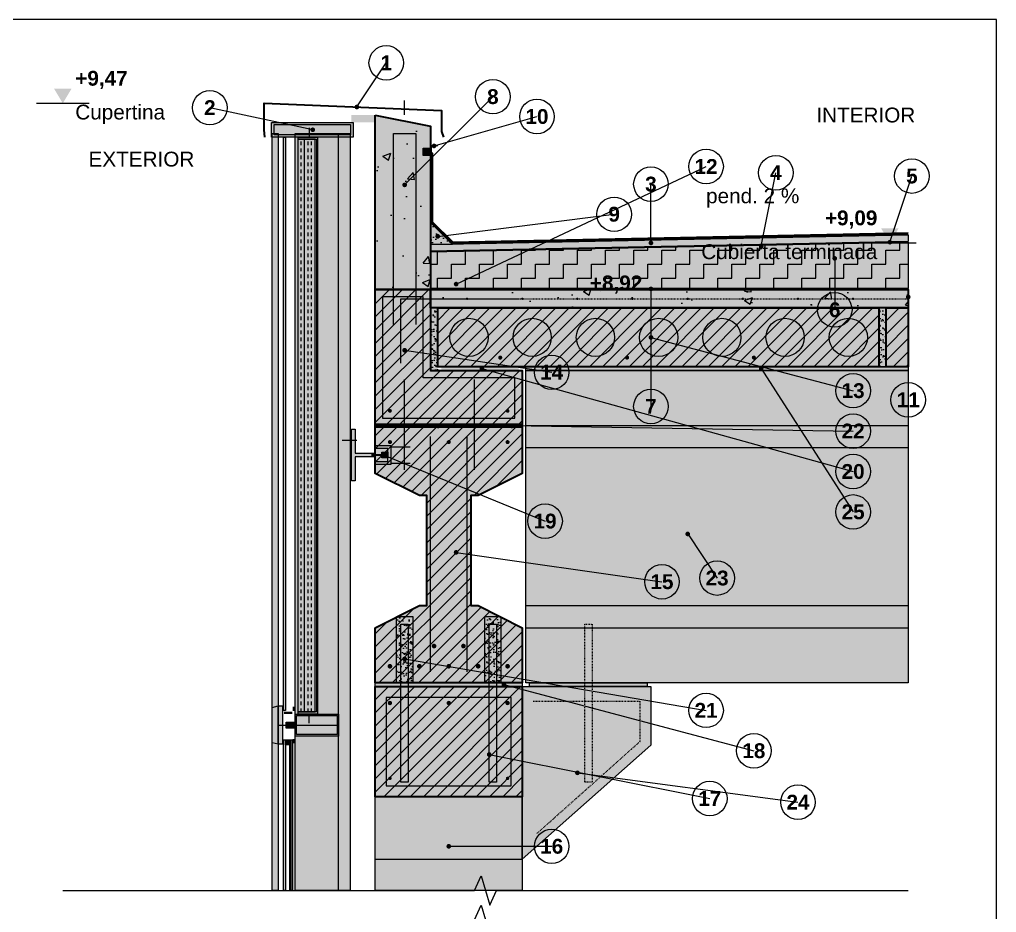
# Model space of a CAD drawing. Header units: millimetres. Extents: x 0 to 297, y 0 to 420.
# Drawn here: x 164.1 to 297, y 298.5 to 420 of the extents above; entities that cross this region are included whole.
import ezdxf
from ezdxf.enums import TextEntityAlignment as Align

# ---------------------------------------------------------------- set-up
doc = ezdxf.new("R2010")
doc.units = ezdxf.units.MM
doc.linetypes.add('DASHED', pattern=[1.524, 1.27, -0.254])
for name, color, linetype in [('0-MARCO-A3', 7, 'Continuous'), ('1-CORTE-ARMADURAS', 14, 'Continuous'), ('1-CORTE-CONTORNOS', 7, 'Continuous'), ('1-CORTE-OCULTO', 8, 'Continuous'), ('1-CORTE-RAYADOS', 8, 'Continuous'), ('1-CORTE-RELLENOS', 9, 'Continuous'), ('1-CORTE-VISTA', 8, 'Continuous'), ('3-COTAS-NIVELES', 7, 'Continuous'), ('3-TEXTOS', 7, 'Continuous')]:
    doc.layers.add(name, color=color, linetype=linetype)
doc.styles.add('ARIAL', font='arial.ttf')
doc.styles.add('ARIAL-NEGRITA', font='arialbd.ttf')

msp = doc.modelspace()

# ---------------------------------------------------------------- hatches: boundary and pattern name
at = {"layer": '1-CORTE-ARMADURAS', "true_color": 0x7a1f1f}
h = msp.add_hatch(color=26, dxfattribs=at)
h.dxf.hatch_style = 1
edge = h.paths.add_edge_path()
edge.add_arc((225, 382), 0.17, 0, 360)
h = msp.add_hatch(color=26, dxfattribs=at)
h.dxf.hatch_style = 1
edge = h.paths.add_edge_path()
edge.add_arc((232.5, 382), 0.17, 0, 360)
h = msp.add_hatch(color=26, dxfattribs=at)
h.dxf.hatch_style = 1
edge = h.paths.add_edge_path()
edge.add_arc((240, 382), 0.17, 0, 360)
h = msp.add_hatch(color=26, dxfattribs=at)
h.dxf.hatch_style = 1
edge = h.paths.add_edge_path()
edge.add_arc((247.5, 382), 0.17, 0, 360)
h = msp.add_hatch(color=26, dxfattribs=at)
h.dxf.hatch_style = 1
edge = h.paths.add_edge_path()
edge.add_arc((255, 382), 0.17, 0, 360)
h = msp.add_hatch(color=26, dxfattribs=at)
h.dxf.hatch_style = 1
edge = h.paths.add_edge_path()
edge.add_arc((262.5, 382), 0.17, 0, 360)
h = msp.add_hatch(color=26, dxfattribs=at)
h.dxf.hatch_style = 1
edge = h.paths.add_edge_path()
edge.add_arc((270, 382), 0.17, 0, 360)
h = msp.add_hatch(color=26, dxfattribs=at)
h.dxf.hatch_style = 1
edge = h.paths.add_edge_path()
edge.add_arc((277.5, 382), 0.17, 0, 360)
at = {"layer": '1-CORTE-ARMADURAS', "true_color": 0x000000}
h = msp.add_hatch(color=18, dxfattribs=at)
h.dxf.hatch_style = 1
edge = h.paths.add_edge_path()
edge.add_arc((229.5, 374), 0.28, 0, 360)
h = msp.add_hatch(color=18, dxfattribs=at)
h.dxf.hatch_style = 1
edge = h.paths.add_edge_path()
edge.add_arc((246.75, 374), 0.28, 0, 360)
h = msp.add_hatch(color=18, dxfattribs=at)
h.dxf.hatch_style = 1
edge = h.paths.add_edge_path()
edge.add_arc((264, 374), 0.28, 0, 360)
at = {"layer": '1-CORTE-ARMADURAS', "true_color": 0x7a1f1f}
h = msp.add_hatch(color=26, dxfattribs=at)
h.dxf.hatch_style = 1
edge = h.paths.add_edge_path()
edge.add_arc((214.5, 366.75), 0.26, 0, 360)
h = msp.add_hatch(color=26, dxfattribs=at)
h.dxf.hatch_style = 1
edge = h.paths.add_edge_path()
edge.add_arc((230.5, 366.75), 0.26, 0, 360)
h = msp.add_hatch(color=26, dxfattribs=at)
h.dxf.hatch_style = 1
edge = h.paths.add_edge_path()
edge.add_arc((214.5, 362.5), 0.28, 0, 360)
h = msp.add_hatch(color=26, dxfattribs=at)
h.dxf.hatch_style = 1
edge = h.paths.add_edge_path()
edge.add_arc((222.5, 362.5), 0.28, 0, 360)
h = msp.add_hatch(color=26, dxfattribs=at)
h.dxf.hatch_style = 1
edge = h.paths.add_edge_path()
edge.add_arc((230.5, 362.5), 0.28, 0, 360)
at = {"layer": '1-CORTE-ARMADURAS', "true_color": 0x000000}
h = msp.add_hatch(color=18, dxfattribs=at)
h.dxf.hatch_style = 1
edge = h.paths.add_edge_path()
edge.add_arc((220.5, 334.75), 0.32, 0, 360)
h = msp.add_hatch(color=18, dxfattribs=at)
h.dxf.hatch_style = 1
edge = h.paths.add_edge_path()
edge.add_arc((224.5, 334.75), 0.32, 0, 360)
h = msp.add_hatch(color=18, dxfattribs=at)
h.dxf.hatch_style = 1
edge = h.paths.add_edge_path()
edge.add_arc((214.5, 332), 0.32, 0, 360)
h = msp.add_hatch(color=18, dxfattribs=at)
h.dxf.hatch_style = 1
edge = h.paths.add_edge_path()
edge.add_arc((218.5, 332), 0.32, 0, 360)
h = msp.add_hatch(color=18, dxfattribs=at)
h.dxf.hatch_style = 1
edge = h.paths.add_edge_path()
edge.add_arc((222.5, 332), 0.32, 0, 360)
h = msp.add_hatch(color=18, dxfattribs=at)
h.dxf.hatch_style = 1
edge = h.paths.add_edge_path()
edge.add_arc((226.5, 332), 0.32, 0, 360)
h = msp.add_hatch(color=18, dxfattribs=at)
h.dxf.hatch_style = 1
edge = h.paths.add_edge_path()
edge.add_arc((230.5, 332), 0.32, 0, 360)
at = {"layer": '1-CORTE-ARMADURAS', "true_color": 0x7a1f1f}
h = msp.add_hatch(color=26, dxfattribs=at)
h.dxf.hatch_style = 1
edge = h.paths.add_edge_path()
edge.add_arc((214.5, 327), 0.3, 0, 360)
h = msp.add_hatch(color=26, dxfattribs=at)
h.dxf.hatch_style = 1
edge = h.paths.add_edge_path()
edge.add_arc((222.5, 327), 0.3, 0, 360)
h = msp.add_hatch(color=26, dxfattribs=at)
h.dxf.hatch_style = 1
edge = h.paths.add_edge_path()
edge.add_arc((230.5, 327), 0.3, 0, 360)
h = msp.add_hatch(color=26, dxfattribs=at)
h.dxf.hatch_style = 1
edge = h.paths.add_edge_path()
edge.add_arc((214.5, 316.75), 0.24, 0, 360)
h = msp.add_hatch(color=26, dxfattribs=at)
h.dxf.hatch_style = 1
edge = h.paths.add_edge_path()
edge.add_arc((230.5, 316.75), 0.24, 0, 360)
at = {"layer": '1-CORTE-RAYADOS'}
h = msp.add_hatch(dxfattribs=at)
h.set_pattern_fill('AR-CONC', color=8, scale=0.06)
h.paths.add_polyline_path([(212.5, 407), (220, 405.5), (220, 383.25), (212.5, 383.25)])
h = msp.add_hatch(dxfattribs=at)
h.set_pattern_fill('INSUL', color=8, scale=0.15, angle=90)
h.paths.add_polyline_path([(202, 403.7), (204.5, 403.7), (204.5, 325.8), (202, 325.8)])
h = msp.add_hatch(dxfattribs=at)
h.set_pattern_fill('AR-SAND', color=8, scale=0.03)
h.paths.add_polyline_path([(220, 392.4), (223, 389.4), (220, 389.4)])
h = msp.add_hatch(dxfattribs=at)
h.set_pattern_fill('AR-SAND', color=8, scale=0.03)
h.paths.add_polyline_path([(220, 389.4), (285, 390.7), (285, 389.8), (220, 388.5)])
h = msp.add_hatch(dxfattribs=at)
h.set_pattern_fill('ZIGZAG', color=8, scale=0.3)
h.paths.add_polyline_path([(220, 388.4), (285, 389.7), (285, 383.4), (220, 383.4)])
h = msp.add_hatch(dxfattribs=at)
h.set_pattern_fill('ANSI31', color=8, scale=0.4)
h.paths.add_polyline_path([(212.5, 383.25), (220, 383.25), (220, 372.25), (232.5, 372.25), (232.5, 364.75), (212.5, 364.75)])
h = msp.add_hatch(dxfattribs=at)
h.set_pattern_fill('AR-CONC', color=8, scale=0.06)
h.paths.add_polyline_path([(220, 383.25), (285, 383.25), (285, 380.75), (220, 380.75)])
h = msp.add_hatch(dxfattribs=at)
h.set_pattern_fill('AR-SAND', color=8, scale=0.02)
h.paths.add_polyline_path([(220, 380.75), (221, 380.75), (221, 372.25), (220, 372.25)])
h = msp.add_hatch(dxfattribs=at)
h.set_pattern_fill('ANSI31', color=8, scale=0.4)
h.paths.add_polyline_path([(221, 380.75), (281, 380.75), (281, 372.75), (221, 372.75)])
h = msp.add_hatch(dxfattribs=at)
h.set_pattern_fill('AR-SAND', color=8, scale=0.02)
h.paths.add_polyline_path([(281, 380.75), (282, 380.75), (282, 372.75), (281, 372.75)])
h = msp.add_hatch(dxfattribs=at)
h.set_pattern_fill('ANSI31', color=8, scale=0.4)
h.paths.add_polyline_path([(282, 380.75), (285, 380.75), (285, 372.75), (282, 372.75)])
h = msp.add_hatch(dxfattribs=at)
h.set_pattern_fill('AR-SAND', color=8, scale=0.02)
h.paths.add_polyline_path([(212.5, 365), (232.5, 365), (232.5, 364.5), (212.5, 364.5)])
h = msp.add_hatch(dxfattribs=at)
h.set_pattern_fill('ANSI31', color=8, scale=0.4)
h.paths.add_polyline_path([(212.5, 337.25), (218.5, 340.25), (219.5, 340.25), (219.5, 355.25), (218.5, 355.25), (212.5, 358.25), (212.5, 364.75), (232.5, 364.75), (232.5, 358.25), (226.5, 355.25), (225.5, 355.25), (225.5, 340.25), (226.5, 340.25), (232.5, 337.25), (232.5, 329.75), (212.5, 329.75)])
h = msp.add_hatch(dxfattribs=at)
h.set_pattern_fill('AR-SAND', color=8, scale=0.02)
h.paths.add_polyline_path([(215.4, 338.75), (217.6, 338.75), (217.6, 329.75), (215.4, 329.75)])
h = msp.add_hatch(dxfattribs=at)
h.set_pattern_fill('AR-SAND', color=8, scale=0.02)
h.paths.add_polyline_path([(227.4, 338.75), (229.6, 338.75), (229.6, 329.75), (227.4, 329.75)])
h = msp.add_hatch(dxfattribs=at)
h.set_pattern_fill('ANSI31', color=8, scale=0.4)
h.paths.add_polyline_path([(212.5, 329.25), (232.5, 329.25), (232.5, 314.25), (212.5, 314.25)])
at = {"layer": '1-CORTE-RELLENOS', "true_color": 0x222222}
h = msp.add_hatch(color=250, dxfattribs=at)
h.dxf.hatch_style = 1
h.paths.add_polyline_path([(209.25, 407), (212.5, 407), (212.5, 406), (209.25, 406)])
at = {"layer": '1-CORTE-RELLENOS', "true_color": 0xdedad2}
h = msp.add_hatch(color=254, dxfattribs=at)
h.dxf.hatch_style = 1
h.paths.add_polyline_path([(212.5, 407), (220, 405.5), (220, 383.25), (212.5, 383.25)])
at = {"layer": '1-CORTE-RELLENOS', "true_color": 0x9aa3ab}
h = msp.add_hatch(color=253, dxfattribs=at)
h.dxf.hatch_style = 1
h.paths.add_polyline_path([(198.4, 406), (209.5, 406), (209.5, 404), (198.4, 404)])
at = {"layer": '1-CORTE-RELLENOS', "true_color": 0xe9ecee}
h = msp.add_hatch(color=7, dxfattribs=at)
h.dxf.hatch_style = 1
h.paths.add_polyline_path([(198.5, 404.5), (199.3, 404.5), (199.3, 301.5), (198.5, 301.5)])
at = {"layer": '1-CORTE-RELLENOS', "true_color": 0x6f8796}
h = msp.add_hatch(color=252, dxfattribs=at)
h.dxf.hatch_style = 1
h.paths.add_polyline_path([(200, 404), (200.3, 404), (200.3, 326), (200, 326)])
at = {"layer": '1-CORTE-RELLENOS', "true_color": 0xe3e7ea}
h = msp.add_hatch(color=254, dxfattribs=at)
h.dxf.hatch_style = 1
h.paths.add_polyline_path([(201.6, 404.5), (209.1, 404.5), (209.1, 301.5), (201.6, 301.5)])
at = {"layer": '1-CORTE-RELLENOS', "true_color": 0x3b3b3b}
h = msp.add_hatch(color=250, dxfattribs=at)
h.dxf.hatch_style = 1
h.paths.add_polyline_path([(202, 325.8), (204.35, 325.8), (204.35, 403.7), (202, 403.7), (202, 404), (204.65, 404), (204.65, 325.5), (202, 325.5)])
at = {"layer": '1-CORTE-RELLENOS', "true_color": 0xfbe2a8}
h = msp.add_hatch(color=41, dxfattribs=at)
h.dxf.hatch_style = 1
h.paths.add_polyline_path([(202, 403.7), (204.5, 403.7), (204.5, 325.8), (202, 325.8)])
at = {"layer": '1-CORTE-RELLENOS', "true_color": 0x222222}
h = msp.add_hatch(color=250, dxfattribs=at)
h.dxf.hatch_style = 1
h.paths.add_polyline_path([(219.05, 402.45), (219.95, 402.45), (219.95, 401.55), (219.05, 401.55)])
at = {"layer": '1-CORTE-RELLENOS', "true_color": 0xe9e9e9}
h = msp.add_hatch(color=254, dxfattribs=at)
h.dxf.hatch_style = 1
h.paths.add_polyline_path([(220, 392.4), (223, 389.4), (220, 389.4)])
h = msp.add_hatch(color=254, dxfattribs=at)
h.dxf.hatch_style = 1
h.paths.add_polyline_path([(220, 389.4), (285, 390.7), (285, 389.8), (220, 388.5)])
at = {"layer": '1-CORTE-RELLENOS', "true_color": 0xfff5bf}
h = msp.add_hatch(color=254, dxfattribs=at)
h.dxf.hatch_style = 1
h.paths.add_polyline_path([(220, 388.4), (285, 389.7), (285, 383.4), (220, 383.4)])
at = {"layer": '1-CORTE-RELLENOS', "true_color": 0xd3d6d9}
h = msp.add_hatch(color=254, dxfattribs=at)
h.dxf.hatch_style = 1
h.paths.add_polyline_path([(212.5, 383.25), (220, 383.25), (220, 372.25), (232.5, 372.25), (232.5, 364.75), (212.5, 364.75)])
at = {"layer": '1-CORTE-RELLENOS', "true_color": 0x000000}
h = msp.add_hatch(color=18, dxfattribs=at)
h.dxf.hatch_style = 1
h.paths.add_polyline_path([(220, 383.4), (285, 383.4), (285, 383.25), (220, 383.25)])
at = {"layer": '1-CORTE-RELLENOS', "true_color": 0xdedad2}
h = msp.add_hatch(color=254, dxfattribs=at)
h.dxf.hatch_style = 1
h.paths.add_polyline_path([(220, 383.25), (285, 383.25), (285, 380.75), (220, 380.75)])
at = {"layer": '1-CORTE-RELLENOS', "true_color": 0xbdbdbd}
h = msp.add_hatch(color=9, dxfattribs=at)
h.dxf.hatch_style = 1
h.paths.add_polyline_path([(220, 380.75), (221, 380.75), (221, 372.25), (220, 372.25)])
at = {"layer": '1-CORTE-RELLENOS', "true_color": 0xd3d6d9}
h = msp.add_hatch(color=254, dxfattribs=at)
h.dxf.hatch_style = 1
h.paths.add_polyline_path([(221, 380.75), (281, 380.75), (281, 372.75), (221, 372.75)])
at = {"layer": '1-CORTE-RELLENOS', "true_color": 0xbdbdbd}
h = msp.add_hatch(color=9, dxfattribs=at)
h.dxf.hatch_style = 1
h.paths.add_polyline_path([(281, 380.75), (282, 380.75), (282, 372.75), (281, 372.75)])
at = {"layer": '1-CORTE-RELLENOS', "true_color": 0xd3d6d9}
h = msp.add_hatch(color=254, dxfattribs=at)
h.dxf.hatch_style = 1
h.paths.add_polyline_path([(282, 380.75), (285, 380.75), (285, 372.75), (282, 372.75)])
at = {"layer": '1-CORTE-RELLENOS', "true_color": 0x111111}
h = msp.add_hatch(color=250, dxfattribs=at)
h.dxf.hatch_style = 1
h.paths.add_polyline_path([(221.5, 372.75), (232, 372.75), (232, 372.25), (221.5, 372.25)])
h = msp.add_hatch(color=250, dxfattribs=at)
h.dxf.hatch_style = 1
h.paths.add_polyline_path([(233, 372.75), (285, 372.75), (285, 372.25), (233, 372.25)])
at = {"layer": '1-CORTE-RELLENOS', "true_color": 0xe9ebed}
h = msp.add_hatch(color=7, dxfattribs=at)
h.dxf.hatch_style = 1
h.paths.add_polyline_path([(233, 372.25), (285, 372.25), (285, 329.75), (233, 329.75)])
at = {"layer": '1-CORTE-RELLENOS', "true_color": 0x3b3b3b}
h = msp.add_hatch(color=250, dxfattribs=at)
h.dxf.hatch_style = 1
h.paths.add_polyline_path([(209.25, 364.25), (209.75, 364.25), (209.75, 361), (212.5, 361), (212.5, 360.5), (209.75, 360.5), (209.75, 357.25), (209.25, 357.25)])
at = {"layer": '1-CORTE-RELLENOS', "true_color": 0xbdbdbd}
h = msp.add_hatch(color=9, dxfattribs=at)
h.dxf.hatch_style = 1
h.paths.add_polyline_path([(212.5, 365), (232.5, 365), (232.5, 364.5), (212.5, 364.5)])
at = {"layer": '1-CORTE-RELLENOS', "true_color": 0xd3d6d9}
h = msp.add_hatch(color=254, dxfattribs=at)
h.dxf.hatch_style = 1
h.paths.add_polyline_path([(212.5, 337.25), (218.5, 340.25), (219.5, 340.25), (219.5, 355.25), (218.5, 355.25), (212.5, 358.25), (212.5, 364.75), (232.5, 364.75), (232.5, 358.25), (226.5, 355.25), (225.5, 355.25), (225.5, 340.25), (226.5, 340.25), (232.5, 337.25), (232.5, 329.75), (212.5, 329.75)])
at = {"layer": '1-CORTE-RELLENOS', "true_color": 0x3b3b3b}
h = msp.add_hatch(color=250, dxfattribs=at)
h.dxf.hatch_style = 1
h.paths.add_polyline_path([(212.5, 359.85), (214.2, 359.85), (214.2, 361.65), (212.5, 361.65), (212.5, 362.05), (214.6, 362.05), (214.6, 359.45), (212.5, 359.45)])
at = {"layer": '1-CORTE-RELLENOS', "true_color": 0xd6dade}
h = msp.add_hatch(color=254, dxfattribs=at)
h.dxf.hatch_style = 1
h.paths.add_polyline_path([(233, 361.75), (285, 361.75), (285, 340.25), (233, 340.25)])
at = {"layer": '1-CORTE-RELLENOS', "true_color": 0x555555}
h = msp.add_hatch(color=251, dxfattribs=at)
h.dxf.hatch_style = 1
h.paths.add_polyline_path([(213.4, 361.15), (214.2, 361.15), (214.2, 360.35), (213.4, 360.35)])
at = {"layer": '1-CORTE-RELLENOS', "true_color": 0xbdbdbd}
h = msp.add_hatch(color=9, dxfattribs=at)
h.dxf.hatch_style = 1
h.paths.add_polyline_path([(215.4, 338.75), (217.6, 338.75), (217.6, 329.75), (215.4, 329.75)])
at = {"layer": '1-CORTE-RELLENOS', "true_color": 0x3b3b3b}
h = msp.add_hatch(color=250, dxfattribs=at)
h.dxf.hatch_style = 1
h.paths.add_polyline_path([(216, 337.75), (217, 337.75), (217, 329.25), (216, 329.25)])
at = {"layer": '1-CORTE-RELLENOS', "true_color": 0xbdbdbd}
h = msp.add_hatch(color=9, dxfattribs=at)
h.dxf.hatch_style = 1
h.paths.add_polyline_path([(227.4, 338.75), (229.6, 338.75), (229.6, 329.75), (227.4, 329.75)])
at = {"layer": '1-CORTE-RELLENOS', "true_color": 0x3b3b3b}
h = msp.add_hatch(color=250, dxfattribs=at)
h.dxf.hatch_style = 1
h.paths.add_polyline_path([(228, 337.75), (229, 337.75), (229, 329.25), (228, 329.25)])
at = {"layer": '1-CORTE-RELLENOS', "true_color": 0x111111}
h = msp.add_hatch(color=250, dxfattribs=at)
h.dxf.hatch_style = 1
h.paths.add_polyline_path([(212.5, 329.75), (232.5, 329.75), (232.5, 329.25), (212.5, 329.25)])
h = msp.add_hatch(color=250, dxfattribs=at)
h.dxf.hatch_style = 1
h.paths.add_polyline_path([(233.5, 329.75), (249.5, 329.75), (249.5, 329.25), (233.5, 329.25)])
at = {"layer": '1-CORTE-RELLENOS', "true_color": 0xd3d6d9}
h = msp.add_hatch(color=254, dxfattribs=at)
h.dxf.hatch_style = 1
h.paths.add_polyline_path([(212.5, 329.25), (232.5, 329.25), (232.5, 314.25), (212.5, 314.25)])
at = {"layer": '1-CORTE-RELLENOS', "true_color": 0x3b3b3b}
h = msp.add_hatch(color=250, dxfattribs=at)
h.dxf.hatch_style = 1
h.paths.add_polyline_path([(216, 329.25), (217, 329.25), (217, 316.25), (216, 316.25)])
h = msp.add_hatch(color=250, dxfattribs=at)
h.dxf.hatch_style = 1
h.paths.add_polyline_path([(228, 329.25), (229, 329.25), (229, 316.25), (228, 316.25)])
at = {"layer": '1-CORTE-RELLENOS', "true_color": 0xe3e6e8}
h = msp.add_hatch(color=254, dxfattribs=at)
h.dxf.hatch_style = 1
h.paths.add_polyline_path([(250, 329.25), (250, 321.25), (232.5, 305.75), (232.5, 329.25)])
at = {"layer": '1-CORTE-RELLENOS', "true_color": 0xb9c0c6}
h = msp.add_hatch(color=9, dxfattribs=at)
h.dxf.hatch_style = 1
h.paths.add_polyline_path([(198.5, 326.4), (199.3, 326.6), (199.3, 321.4), (198.5, 321.6)])
at = {"layer": '1-CORTE-RELLENOS', "true_color": 0x9aa3ab}
h = msp.add_hatch(color=253, dxfattribs=at)
h.dxf.hatch_style = 1
h.paths.add_polyline_path([(199.3, 326.6), (199.9, 326.6), (199.9, 321.4), (199.3, 321.4)])
at = {"layer": '1-CORTE-RELLENOS', "true_color": 0x111111}
h = msp.add_hatch(color=250, dxfattribs=at)
h.dxf.hatch_style = 1
h.paths.add_polyline_path([(199.9, 326.5), (200, 326.5), (200, 325.9), (199.9, 325.9)])
at = {"layer": '1-CORTE-RELLENOS', "true_color": 0x333333}
h = msp.add_hatch(color=250, dxfattribs=at)
h.dxf.hatch_style = 1
h.paths.add_polyline_path([(200.1, 325.8), (201.2, 325.8), (201.2, 325.5), (200.1, 325.5)])
at = {"layer": '1-CORTE-RELLENOS', "true_color": 0x111111}
h = msp.add_hatch(color=250, dxfattribs=at)
h.dxf.hatch_style = 1
h.paths.add_polyline_path([(201.25, 326.5), (201.5, 326.5), (201.5, 325.9), (201.25, 325.9)])
at = {"layer": '1-CORTE-RELLENOS', "true_color": 0x9aa3ab}
h = msp.add_hatch(color=253, dxfattribs=at)
h.dxf.hatch_style = 1
h.paths.add_polyline_path([(200.4, 324.4), (201.6, 324.4), (201.6, 323.6), (200.4, 323.6)])
h = msp.add_hatch(color=253, dxfattribs=at)
h.dxf.hatch_style = 1
h.paths.add_polyline_path([(201.6, 325.5), (207.5, 325.5), (207.5, 322.5), (201.6, 322.5)])
at = {"layer": '1-CORTE-RELLENOS', "true_color": 0x111111}
h = msp.add_hatch(color=250, dxfattribs=at)
h.dxf.hatch_style = 1
h.paths.add_polyline_path([(199.9, 322.1), (200, 322.1), (200, 321.5), (199.9, 321.5)])
at = {"layer": '1-CORTE-RELLENOS', "true_color": 0xbfe3f0}
h = msp.add_hatch(color=254, dxfattribs=at)
h.dxf.hatch_style = 1
h.paths.add_polyline_path([(200, 322), (200.3, 322), (200.3, 301.5), (200, 301.5)])
at = {"layer": '1-CORTE-RELLENOS', "true_color": 0x9aa3ab}
h = msp.add_hatch(color=253, dxfattribs=at)
h.dxf.hatch_style = 1
h.paths.add_polyline_path([(200.3, 322), (200.9, 322), (200.9, 321.3), (200.3, 321.3)])
at = {"layer": '1-CORTE-RELLENOS', "true_color": 0x111111}
h = msp.add_hatch(color=250, dxfattribs=at)
h.dxf.hatch_style = 1
h.paths.add_polyline_path([(200.3, 322), (200.9, 322), (200.9, 321.8), (200.3, 321.8)])
at = {"layer": '1-CORTE-RELLENOS', "true_color": 0xbfe3f0}
h = msp.add_hatch(color=254, dxfattribs=at)
h.dxf.hatch_style = 1
h.paths.add_polyline_path([(200.9, 322), (201.25, 322), (201.25, 301.5), (200.9, 301.5)])
at = {"layer": '1-CORTE-RELLENOS', "true_color": 0x111111}
h = msp.add_hatch(color=250, dxfattribs=at)
h.dxf.hatch_style = 1
h.paths.add_polyline_path([(201.25, 322.1), (201.5, 322.1), (201.5, 321.5), (201.25, 321.5)])
at = {"layer": '1-CORTE-RELLENOS', "true_color": 0xeceeef}
h = msp.add_hatch(color=7, dxfattribs=at)
h.dxf.hatch_style = 1
h.paths.add_polyline_path([(212.5, 314.25), (232.5, 314.25), (232.5, 301.5), (212.5, 301.5)])
at = {"layer": '3-COTAS-NIVELES'}
h = msp.add_hatch(color=7, dxfattribs=at)
h.dxf.hatch_style = 1
h.paths.add_polyline_path([(170, 408.6), (168.8, 410.6), (171.2, 410.6)])
h = msp.add_hatch(color=7, dxfattribs=at)
h.dxf.hatch_style = 1
h.paths.add_polyline_path([(282.5, 389.6), (281.3, 391.6), (283.7, 391.6)])
h = msp.add_hatch(color=7, dxfattribs=at)
h.dxf.hatch_style = 1
h.paths.add_polyline_path([(240, 380.75), (238.8, 382.75), (241.2, 382.75)])
at = {"layer": '3-TEXTOS', "true_color": 0x000000}
h = msp.add_hatch(color=18, dxfattribs=at)
h.dxf.hatch_style = 1
edge = h.paths.add_edge_path()
edge.add_arc((210, 408.1), 0.32, 0, 360)
h = msp.add_hatch(color=18, dxfattribs=at)
h.dxf.hatch_style = 1
edge = h.paths.add_edge_path()
edge.add_arc((204, 405), 0.32, 0, 360)
h = msp.add_hatch(color=18, dxfattribs=at)
h.dxf.hatch_style = 1
edge = h.paths.add_edge_path()
edge.add_arc((220.5, 402.8), 0.32, 0, 360)
h = msp.add_hatch(color=18, dxfattribs=at)
h.dxf.hatch_style = 1
edge = h.paths.add_edge_path()
edge.add_arc((216.5, 397.5), 0.32, 0, 360)
h = msp.add_hatch(color=18, dxfattribs=at)
h.dxf.hatch_style = 1
edge = h.paths.add_edge_path()
edge.add_arc((221, 390.5), 0.32, 0, 360)
h = msp.add_hatch(color=18, dxfattribs=at)
h.dxf.hatch_style = 1
edge = h.paths.add_edge_path()
edge.add_arc((250, 389.6), 0.32, 0, 360)
h = msp.add_hatch(color=18, dxfattribs=at)
h.dxf.hatch_style = 1
edge = h.paths.add_edge_path()
edge.add_arc((265, 389.15), 0.32, 0, 360)
h = msp.add_hatch(color=18, dxfattribs=at)
h.dxf.hatch_style = 1
edge = h.paths.add_edge_path()
edge.add_arc((282.5, 389.7), 0.32, 0, 360)
h = msp.add_hatch(color=18, dxfattribs=at)
h.dxf.hatch_style = 1
edge = h.paths.add_edge_path()
edge.add_arc((275, 387.5), 0.32, 0, 360)
h = msp.add_hatch(color=18, dxfattribs=at)
h.dxf.hatch_style = 1
edge = h.paths.add_edge_path()
edge.add_arc((223.5, 384), 0.32, 0, 360)
h = msp.add_hatch(color=18, dxfattribs=at)
h.dxf.hatch_style = 1
edge = h.paths.add_edge_path()
edge.add_arc((250, 383.35), 0.32, 0, 360)
h = msp.add_hatch(color=18, dxfattribs=at)
h.dxf.hatch_style = 1
edge = h.paths.add_edge_path()
edge.add_arc((285, 382.25), 0.32, 0, 360)
h = msp.add_hatch(color=18, dxfattribs=at)
h.dxf.hatch_style = 1
edge = h.paths.add_edge_path()
edge.add_arc((250, 376.75), 0.32, 0, 360)
h = msp.add_hatch(color=18, dxfattribs=at)
h.dxf.hatch_style = 1
edge = h.paths.add_edge_path()
edge.add_arc((216.5, 375), 0.32, 0, 360)
h = msp.add_hatch(color=18, dxfattribs=at)
h.dxf.hatch_style = 1
edge = h.paths.add_edge_path()
edge.add_arc((227, 372.5), 0.32, 0, 360)
h = msp.add_hatch(color=18, dxfattribs=at)
h.dxf.hatch_style = 1
edge = h.paths.add_edge_path()
edge.add_arc((265, 372.5), 0.32, 0, 360)
h = msp.add_hatch(color=18, dxfattribs=at)
h.dxf.hatch_style = 1
edge = h.paths.add_edge_path()
edge.add_arc((231, 364.75), 0.32, 0, 360)
h = msp.add_hatch(color=18, dxfattribs=at)
h.dxf.hatch_style = 1
edge = h.paths.add_edge_path()
edge.add_arc((213.6, 360.75), 0.32, 0, 360)
h = msp.add_hatch(color=18, dxfattribs=at)
h.dxf.hatch_style = 1
edge = h.paths.add_edge_path()
edge.add_arc((255, 350), 0.32, 0, 360)
h = msp.add_hatch(color=18, dxfattribs=at)
h.dxf.hatch_style = 1
edge = h.paths.add_edge_path()
edge.add_arc((223.5, 347.5), 0.32, 0, 360)
h = msp.add_hatch(color=18, dxfattribs=at)
h.dxf.hatch_style = 1
edge = h.paths.add_edge_path()
edge.add_arc((216.5, 333), 0.32, 0, 360)
h = msp.add_hatch(color=18, dxfattribs=at)
h.dxf.hatch_style = 1
edge = h.paths.add_edge_path()
edge.add_arc((230, 329.5), 0.32, 0, 360)
h = msp.add_hatch(color=18, dxfattribs=at)
h.dxf.hatch_style = 1
edge = h.paths.add_edge_path()
edge.add_arc((228, 320), 0.32, 0, 360)
h = msp.add_hatch(color=18, dxfattribs=at)
h.dxf.hatch_style = 1
edge = h.paths.add_edge_path()
edge.add_arc((240, 317.5), 0.32, 0, 360)
h = msp.add_hatch(color=18, dxfattribs=at)
h.dxf.hatch_style = 1
edge = h.paths.add_edge_path()
edge.add_arc((222.5, 307.5), 0.32, 0, 360)

# ---------------------------------------------------------------- linework, layer by layer
at = {"layer": '0-MARCO-A3', "lineweight": 13}
msp.add_lwpolyline([(0, 0), (297, 0), (297, 420), (0, 420)], close=True, dxfattribs=at)
at = {"layer": '1-CORTE-ARMADURAS', "lineweight": 25}
for points in [[(215, 378.5), (215, 404.5), (218, 404.5), (218, 378.5)], [(216, 373.25), (216, 382), (232, 382)], [(216.5, 358.75), (216.5, 371)], [(226, 358.75), (226, 371)]]:
    msp.add_lwpolyline(points, dxfattribs=at)
at = {"layer": '1-CORTE-ARMADURAS', "lineweight": 13}
for points in [[(213.5, 365.75), (231.5, 365.75), (231.5, 371.25), (219, 371.25), (219, 382.25), (213.5, 382.25), (213.5, 365.75)], [(214, 315.75), (231, 315.75), (231, 327.75), (214, 327.75), (214, 315.75)]]:
    msp.add_lwpolyline(points, dxfattribs=at)
at = {"layer": '1-CORTE-ARMADURAS', "linetype": 'DASHED', "lineweight": 13, "ltscale": 0.08}
for points in [[(221.5, 382), (285, 382)], [(234, 327.25), (248.5, 327.25), (248.5, 321.75), (234.5, 309.25)]]:
    msp.add_lwpolyline(points, dxfattribs=at)
at = {"layer": '1-CORTE-ARMADURAS', "lineweight": 9}
for points in [[(220, 331.25), (220, 363.25)], [(225, 331.25), (225, 363.25)]]:
    msp.add_lwpolyline(points, dxfattribs=at)
at = {"layer": '1-CORTE-CONTORNOS', "lineweight": 35}
for points in [[(197.5, 404), (197.4, 405), (197.4, 408.6), (221.5, 407.6), (221.5, 404.75), (221.8, 404)], [(212, 360.75), (213.6, 360.75)]]:
    msp.add_lwpolyline(points, dxfattribs=at)
at = {"layer": '1-CORTE-CONTORNOS', "lineweight": 18}
for points in [[(216.5, 407.05), (216.5, 409)], [(221, 402.8), (220.1, 402.8), (220.1, 400)]]:
    msp.add_lwpolyline(points, dxfattribs=at)
at = {"layer": '1-CORTE-CONTORNOS', "lineweight": 35}
for points in [[(212.5, 407), (220, 405.5), (220, 383.25), (212.5, 383.25)], [(212.5, 383.25), (220, 383.25), (220, 372.25), (232.5, 372.25), (232.5, 364.75), (212.5, 364.75)], [(220, 383.25), (285, 383.25), (285, 380.75), (220, 380.75)], [(221, 380.75), (281, 380.75), (281, 372.75), (221, 372.75)], [(282, 380.75), (285, 380.75), (285, 372.75), (282, 372.75)], [(212.5, 337.25), (218.5, 340.25), (219.5, 340.25), (219.5, 355.25), (218.5, 355.25), (212.5, 358.25), (212.5, 364.75), (232.5, 364.75), (232.5, 358.25), (226.5, 355.25), (225.5, 355.25), (225.5, 340.25), (226.5, 340.25), (232.5, 337.25), (232.5, 329.75), (212.5, 329.75)], [(212.5, 329.25), (232.5, 329.25), (232.5, 314.25), (212.5, 314.25)]]:
    msp.add_lwpolyline(points, close=True, dxfattribs=at)
at = {"layer": '1-CORTE-CONTORNOS', "lineweight": 18}
for points in [[(198.4, 406), (209.5, 406), (209.5, 404), (198.4, 404)], [(200, 404), (200.3, 404), (200.3, 326), (200, 326)], [(202, 403.7), (204.5, 403.7), (204.5, 325.8), (202, 325.8)], [(220, 392.4), (223, 389.4), (220, 389.4)], [(220, 389.4), (285, 390.7), (285, 389.8), (220, 388.5)], [(220, 388.4), (285, 389.7), (285, 383.4), (220, 383.4)], [(250, 329.25), (250, 321.25), (232.5, 305.75), (232.5, 329.25)], [(201.6, 325.5), (207.5, 325.5), (207.5, 322.5), (201.6, 322.5)], [(200, 322), (200.3, 322), (200.3, 301.5), (200, 301.5)], [(200.9, 322), (201.25, 322), (201.25, 301.5), (200.9, 301.5)]]:
    msp.add_lwpolyline(points, close=True, dxfattribs=at)
at = {"layer": '1-CORTE-CONTORNOS', "lineweight": 9}
for points in [[(198.75, 405.7), (209.15, 405.7), (209.15, 404.3), (198.75, 404.3)], [(198.5, 404.5), (199.3, 404.5), (199.3, 301.5), (198.5, 301.5)], [(202, 325.8), (204.35, 325.8), (204.35, 403.7), (202, 403.7), (202, 404), (204.65, 404), (204.65, 325.5), (202, 325.5)], [(219, 402.5), (220, 402.5), (220, 401.5), (219, 401.5)], [(281, 380.75), (282, 380.75), (282, 372.75), (281, 372.75)], [(233, 372.75), (285, 372.75), (285, 372.25), (233, 372.25)], [(209.25, 364.25), (209.75, 364.25), (209.75, 361), (212.5, 361), (212.5, 360.5), (209.75, 360.5), (209.75, 357.25), (209.25, 357.25)], [(212.5, 365), (232.5, 365), (232.5, 364.5), (212.5, 364.5)], [(212.5, 359.85), (214.2, 359.85), (214.2, 361.65), (212.5, 361.65), (212.5, 362.05), (214.6, 362.05), (214.6, 359.45), (212.5, 359.45)], [(213.4, 361.15), (214.2, 361.15), (214.2, 360.35), (213.4, 360.35)], [(215.4, 338.75), (217.6, 338.75), (217.6, 329.75), (215.4, 329.75)], [(216, 337.75), (217, 337.75), (217, 329.25), (216, 329.25)], [(227.4, 338.75), (229.6, 338.75), (229.6, 329.75), (227.4, 329.75)], [(228, 337.75), (229, 337.75), (229, 329.25), (228, 329.25)], [(212.5, 329.75), (232.5, 329.75), (232.5, 329.25), (212.5, 329.25)], [(233.5, 329.75), (249.5, 329.75), (249.5, 329.25), (233.5, 329.25)], [(216, 329.25), (217, 329.25), (217, 316.25), (216, 316.25)], [(228, 329.25), (229, 329.25), (229, 316.25), (228, 316.25)], [(198.5, 326.4), (199.3, 326.6), (199.3, 321.4), (198.5, 321.6)], [(199.3, 326.6), (199.9, 326.6), (199.9, 321.4), (199.3, 321.4)], [(200.4, 324.4), (201.6, 324.4), (201.6, 323.6), (200.4, 323.6)], [(201.8, 325.3), (207.3, 325.3), (207.3, 322.7), (201.8, 322.7)], [(200.3, 322), (200.9, 322), (200.9, 321.3), (200.3, 321.3)]]:
    msp.add_lwpolyline(points, close=True, dxfattribs=at)
at = {"layer": '1-CORTE-CONTORNOS', "lineweight": 13}
for points in [[(203.5, 405.25), (203.5, 404)], [(214.6, 361.85), (217.25, 361.85)], [(214.6, 359.65), (217.25, 359.65)], [(203.5, 324.25), (203.5, 325.5)], [(199.3, 324), (203.5, 324)]]:
    msp.add_lwpolyline(points, dxfattribs=at)
at = {"layer": '1-CORTE-CONTORNOS', "color": 251, "lineweight": 9, "true_color": 0x666666}
msp.add_lwpolyline([(207.5, 301.5), (207.5, 404.5)], dxfattribs=at)
at = {"layer": '1-CORTE-CONTORNOS', "lineweight": 50}
msp.add_lwpolyline([(285, 390.87), (223, 389.6), (220.2, 392.4), (220.2, 401.75), (219.25, 402)], dxfattribs=at)
at = {"layer": '1-CORTE-CONTORNOS', "color": 147, "lineweight": 35, "true_color": 0x2f6f96}
msp.add_lwpolyline([(220, 388.45), (285, 389.75)], dxfattribs=at)
at = {"layer": '1-CORTE-CONTORNOS', "color": 250, "lineweight": 9, "true_color": 0x444444}
for points in [[(233, 364.75), (285, 364.75)], [(233, 361.75), (285, 361.75)], [(233, 340.25), (285, 340.25)], [(233, 337.25), (285, 337.25)]]:
    msp.add_lwpolyline(points, dxfattribs=at)
at = {"layer": '1-CORTE-CONTORNOS', "lineweight": 25}
msp.add_lwpolyline([(208, 362.75), (210, 362.75)], dxfattribs=at)
at = {"layer": '1-CORTE-CONTORNOS', "lineweight": 9}
msp.add_lwpolyline([(201.8, 324), (207.3, 324)], dxfattribs=at)
at = {"layer": '1-CORTE-CONTORNOS', "color": 250, "lineweight": 9, "true_color": 0x333333}
msp.add_lwpolyline([(201.07, 301.5), (201.07, 322)], dxfattribs=at)
at = {"layer": '1-CORTE-CONTORNOS', "color": 250, "lineweight": 13, "true_color": 0x444444}
msp.add_lwpolyline([(212.5, 305.75), (232.5, 305.75)], dxfattribs=at)
at = {"layer": '1-CORTE-CONTORNOS'}
for centre in [(225.25, 376.75), (233.85, 376.75), (242.45, 376.75), (251.05, 376.75), (259.65, 376.75), (268.25, 376.75), (276.85, 376.75)]:
    msp.add_circle(centre, 2.6, dxfattribs=at)
at = {"layer": '1-CORTE-OCULTO', "linetype": 'DASHED', "lineweight": 13, "ltscale": 0.08}
msp.add_lwpolyline([(241, 337.75), (242, 337.75), (242, 316.25), (241, 316.25)], close=True, dxfattribs=at)
at = {"layer": '1-CORTE-VISTA', "lineweight": 13}
for points in [[(201.6, 404.5), (209.1, 404.5), (209.1, 301.5), (201.6, 301.5)], [(233, 372.25), (285, 372.25), (285, 329.75), (233, 329.75)], [(212.5, 314.25), (232.5, 314.25), (232.5, 301.5), (212.5, 301.5)]]:
    msp.add_lwpolyline(points, close=True, dxfattribs=at)
at = {"layer": '3-TEXTOS', "lineweight": 9}
for p, q in [((210, 408.1), (214, 414.1)), ((216.5, 397.5), (228.5, 409.5)), ((204, 405), (190, 408)), ((220.5, 402.8), (234.5, 406.8)), ((223.5, 384), (257.5, 400)), ((265, 389.15), (267, 399.15)), ((282.5, 389.7), (285.5, 398.7)), ((250, 389.6), (250, 397.6)), ((221, 390.5), (245, 393.5)), ((275, 387.5), (275, 380.5)), ((250, 383.35), (250, 367.35)), ((285, 382.25), (285, 368.25)), ((250, 376.75), (277.5, 369.5)), ((216.5, 375), (236.5, 372)), ((227, 372.5), (277.5, 358.5)), ((265, 372.5), (277.5, 353)), ((231, 364.75), (277.5, 364)), ((213.6, 360.75), (235.6, 351.75)), ((255, 350), (259, 344)), ((223.5, 347.5), (251.5, 343.5)), ((216.5, 333), (257.5, 326)), ((230, 329.5), (264, 320.5)), ((228, 320), (258, 314)), ((240, 317.5), (270, 313.5)), ((222.5, 307.5), (236.5, 307.5))]:
    msp.add_line(p, q, dxfattribs=at)
at = {"layer": '3-TEXTOS', "lineweight": 13}
for p, q in [((166.4, 408.6), (173.6, 408.6)), ((278.9, 389.6), (286.1, 389.6)), ((236.4, 380.75), (243.6, 380.75))]:
    msp.add_line(p, q, dxfattribs=at)
at = {"layer": '3-TEXTOS', "lineweight": 18}
for points in [[(170, 301.5), (226, 301.5), (226.9, 303.5), (228.1, 299.5), (229, 301.5), (285, 301.5)], [(170, 297.5), (226, 297.5), (226.9, 299.5), (228.1, 295.5), (229, 297.5), (285, 297.5)]]:
    msp.add_lwpolyline(points, dxfattribs=at)
at = {"layer": '3-TEXTOS', "color": 18, "true_color": 0x000000}
for centre in [(214, 414.1), (228.5, 409.5), (190, 408), (234.5, 406.8), (257.5, 400), (267, 399.15), (285.5, 398.7), (250, 397.6), (245, 393.5), (275, 380.5), (236.5, 372), (277.5, 369.5), (250, 367.35), (285, 368.25), (277.5, 364), (277.5, 358.5), (277.5, 353), (235.6, 351.75), (251.5, 343.5), (259, 344), (257.5, 326), (264, 320.5), (258, 314), (270, 313.5), (236.5, 307.5)]:
    msp.add_circle(centre, 2.35, dxfattribs=at)

# ---------------------------------------------------------------- texts
at = {"layer": '3-TEXTOS', "style": 'ARIAL-NEGRITA'}
for s, height, p in [('1', 2.02, (214, 413.1)), ('8', 2.02, (228.5, 408.5)), ('2', 2.02, (190, 407)), ('10', 2.016, (234.5, 405.8)), ('12', 2.016, (257.5, 399)), ('4', 2.02, (267, 398.15)), ('5', 2.02, (285.5, 397.7)), ('3', 2.02, (250, 396.6)), ('9', 2.02, (245, 392.5)), ('6', 2.02, (275, 379.5)), ('14', 2.016, (236.5, 371)), ('13', 2.016, (277.5, 368.5)), ('7', 2.02, (250, 366.35)), ('11', 2.016, (285, 367.25)), ('22', 2.016, (277.5, 363)), ('20', 2.016, (277.5, 357.5)), ('25', 2.016, (277.5, 352)), ('19', 2.016, (235.6, 350.75)), ('15', 2.016, (251.5, 342.5)), ('23', 2.016, (259, 343)), ('21', 2.016, (257.5, 325)), ('18', 2.016, (264, 319.5)), ('17', 2.016, (258, 313)), ('24', 2.016, (270, 312.5)), ('16', 2.016, (236.5, 306.5))]:
    msp.add_text(s, height=height, dxfattribs=at).set_placement(p, align=Align.CENTER)
at = {"layer": '3-TEXTOS'}
for s, style, p in [('+9,47', 'ARIAL-NEGRITA', (171.7, 411)), ('Cupertina', 'ARIAL', (171.7, 406.4)), ('+8,92', 'ARIAL-NEGRITA', (241.7, 383.15))]:
    msp.add_text(s, height=2.016, dxfattribs=dict(at, style=style)).set_placement(p)
at = {"layer": '3-TEXTOS', "color": 251, "true_color": 0x555555, "style": 'ARIAL'}
for s, p in [('INTERIOR', (272.5, 406)), ('EXTERIOR', (173.5, 400))]:
    msp.add_text(s, height=2.016, dxfattribs=at).set_placement(p)
at = {"layer": '3-TEXTOS', "color": 250, "true_color": 0x333333, "style": 'ARIAL'}
msp.add_text('pend. 2 %', height=2.016, dxfattribs=at).set_placement((257.5, 395))
at = {"layer": '3-TEXTOS'}
for s, style, p in [('+9,09', 'ARIAL-NEGRITA', (280.8, 392)), ('Cubierta terminada', 'ARIAL', (280.8, 387.4))]:
    msp.add_text(s, height=2.016, dxfattribs=dict(at, style=style)).set_placement(p, align=Align.RIGHT)

doc.saveas('drawing.dxf')
